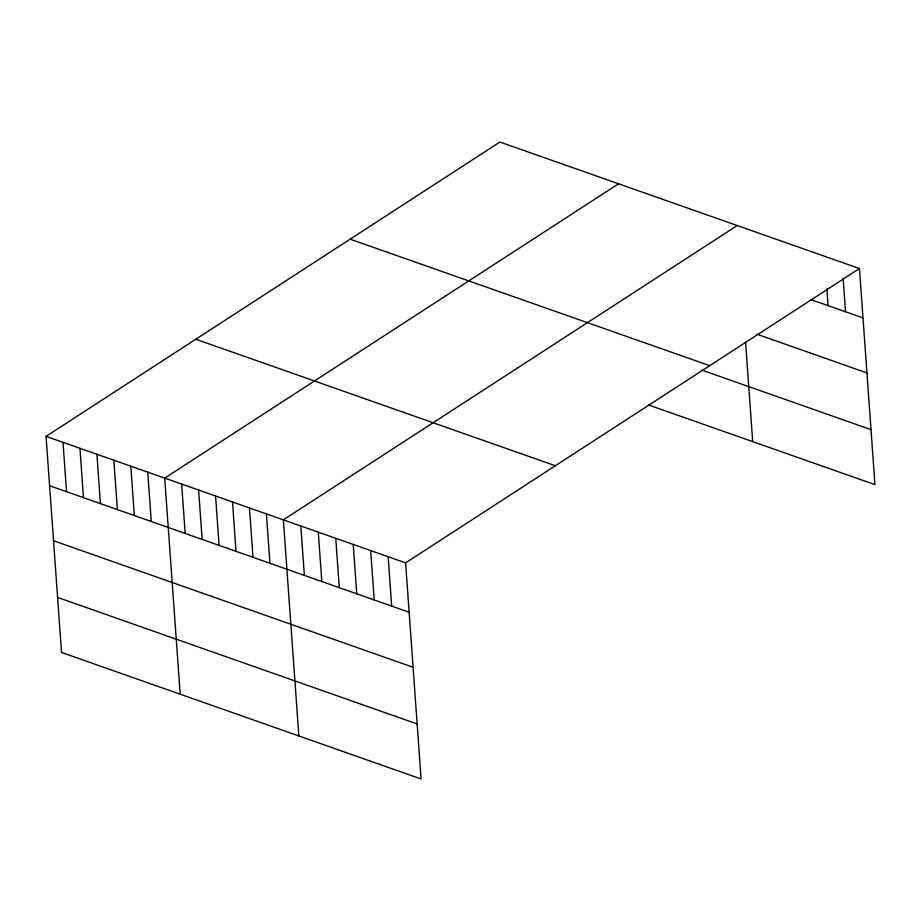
<?xml version="1.0" encoding="UTF-8"?>
<svg xmlns="http://www.w3.org/2000/svg" width="921" height="921" viewBox="0 0 921 921"><rect width="100%" height="100%" fill="white"/><g stroke="black" fill="none" stroke-linecap="round" stroke-linejoin="round"><path stroke-width="1.38" d="M859.466 268.552L405.608 562.881L421.093 778.959L61.534 652.448L46.05 436.37L499.907 142.041L859.466 268.552L874.95 484.63L648.384 404.918M618.555 183.786L164.709 478.114L180.194 694.204M737.214 225.53L283.357 519.858L298.853 735.948M810.607 299.486L863 317.918M756.786 334.173L866.949 372.936M350.13 239.161L709.688 365.672M701.814 370.092L871.001 429.623M195.816 339.239L555.375 465.75M46.05 436.37L405.608 562.881M49.584 485.735L409.143 612.246M53.533 540.754L413.092 667.265M57.597 597.43L417.155 723.952M843.106 277.923L845.536 311.77M826.862 288.699L828.071 305.634M745.561 342.071L752.699 441.62M388.144 556.733L391.678 606.099M370.679 550.585L374.214 599.962M353.215 544.438L356.749 593.815M335.751 538.301L339.285 587.667M318.286 532.154L321.82 581.519M300.822 526.006L304.356 575.383M266.411 513.895L269.945 563.272M249.453 507.932L252.999 557.309M232.506 501.968L236.041 551.345M215.56 496.005L219.094 545.382M198.602 490.041L202.148 539.418M181.656 484.078L185.19 533.443M147.751 472.151L151.297 521.516M130.805 466.187L134.339 515.553M113.847 460.224L117.393 509.589M96.901 454.26L100.435 503.626M79.954 448.297L83.489 497.662M62.996 442.333L66.542 491.699"/></g></svg>
